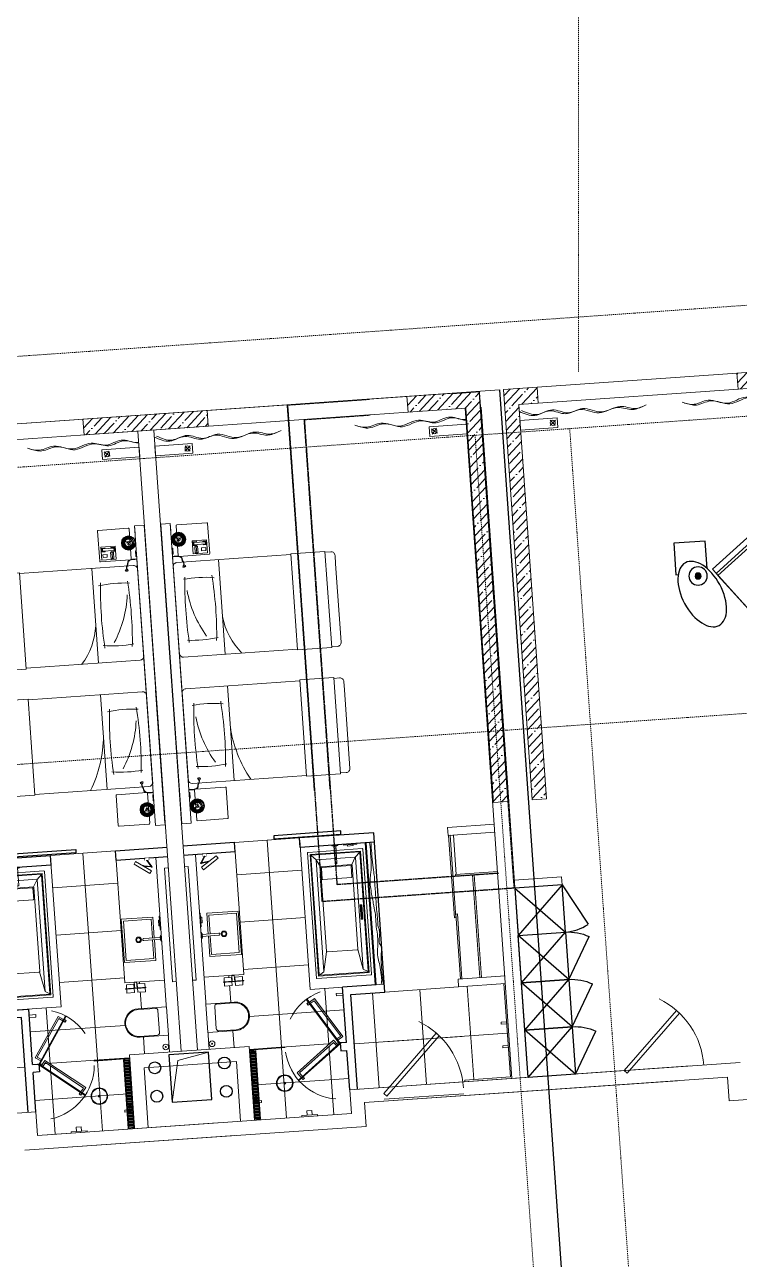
# Model space of a CAD drawing. Header units: millimetres. Extents: x -798 to 124478, y -405 to 121556.
# Drawn here: x 72966 to 82005, y 23600 to 39219 of the extents above; entities that cross this region are included whole.
import ezdxf

# ---------------------------------------------------------------- set-up
doc = ezdxf.new("R2010")
doc.units = ezdxf.units.MM
doc.set_wipeout_variables(frame=1)
for name, pattern in [('CENTER', [2, 1.25, -0.25, 0.25, -0.25]), ('Dashed', [0.564444, 0.282222, -0.282222]), ('HIDDEN', [0.375, 0.25, -0.125]), ('Strichpunkt', [25.4, 12.7, -6.35, 0, -6.35])]:
    doc.linetypes.add(name, pattern=pattern)
doc.layers.add('1', color=7, linetype='Continuous')
doc.layers.add('A-ЭСКИЗ', color=250, linetype='Continuous')
for name, color, linetype, lineweight in [('A-AXES', 40, 'CENTER', 5), ('A-DOOR', 4, 'Continuous', 18), ('A-Hatch', 253, 'Continuous', 9), ('A-WALL-BRC', 30, 'Continuous', 13), ('A-WALL-BRCK', 5, 'Continuous', 9), ('A-WALL-GVL', 5, 'Continuous', 13), ('LWA', 9, 'Continuous', 0), ('S-SLAB', 200, 'Continuous', 15), ('S-WALL', 5, 'Continuous', 15), ('TC-EQUIPMENT', 251, 'Continuous', 0)]:
    doc.layers.add(name, color=color, linetype=linetype, lineweight=lineweight)
pattern_1 = [(0, (-128611.0993, 13100.188), (2.38125, 4.7625), [0, -4.7625])]
pattern_2 = [(0, (-128611.0993, 13100.1882), (1.5875, 3.175), [0, -3.175])]

# ---------------------------------------------------------------- blocks, each defined once
blk = doc.blocks.new('штора1')
at = {"layer": 'LWA', "color": 9}
for q in [(24779, 22039), (24845, 22033), (24773, 21973), (24839, 21967)]:
    blk.add_line((24809, 22003), q, dxfattribs=at)
blk.add_lwpolyline([(24870, 21939), (24398, 21939), (24398, 22063), (24870, 22063)], close=True, dxfattribs=at)
blk.add_circle((24809, 22003), 32.4, dxfattribs=at)
for points in [[(24428, 22187), (24620, 22123), (24816, 22168), (25009, 22117), (25197, 22157), (25435, 22098), (25676, 22151), (25857, 22112), (26006, 22148)], [(24398, 22176), (24591, 22112), (24787, 22157), (24980, 22107), (25167, 22146), (25405, 22087), (25646, 22140), (25828, 22101), (25976, 22137)]]:
    blk.add_spline(points, degree=3, dxfattribs=at)
blk = doc.blocks.new('штора2')
at = {"layer": 'LWA', "color": 9}
for q in [(27702, 22033), (27768, 22039), (27708, 21967), (27774, 21973)]:
    blk.add_line((27738, 22003), q, dxfattribs=at)
blk.add_lwpolyline([(27677, 21939), (28148, 21939), (28148, 22063), (27677, 22063)], close=True, dxfattribs=at)
blk.add_circle((27738, 22003), 32.4, dxfattribs=at)
for points, knots in [([(28141, 22123), (28136, 22123), (28067, 22124), (27930, 22212), (27741, 22075), (27531, 22205), (27312, 22040), (27091, 22196), (26899, 22086), (26790, 22129), (26741, 22148)], [187.014587, 187.014587, 187.014587, 187.014587, 202.944401, 403.924227, 603.513811, 795.094955, 1040.158283, 1286.67345, 1472.778245, 1625.519582, 1625.519582, 1625.519582, 1625.519582]), ([(28143, 22113), (28082, 22122), (27955, 22198), (27770, 22064), (27561, 22194), (27341, 22029), (27120, 22185), (26929, 22075), (26819, 22118), (26770, 22137)], [215.715231, 215.715231, 215.715231, 215.715231, 403.924227, 603.513811, 795.094955, 1040.158283, 1286.67345, 1472.778245, 1625.519582, 1625.519582, 1625.519582, 1625.519582])]:
    blk.add_open_spline(points, degree=3, knots=knots, dxfattribs=at)
blk = doc.blocks.new('шторы')
for name, p in [('штора2', (-48998, -10066)), ('штора1', (-45048, -10066)), ('штора2', (-44848, -10066)), ('штора1', (-40418, -10066)), ('штора2', (-40698, -10066))]:
    blk.add_blockref(name, p)
blk = doc.blocks.new('A$C3CA419DE')
at = {"layer": '1', "ltscale": 10}
blk.add_line((0, 600), (522, 895), dxfattribs=at)
at = {"layer": '1'}
for p, q in [((0, 600), (600, 0)), ((0, 0), (600, 600))]:
    blk.add_line(p, q, dxfattribs=at)
blk.add_lwpolyline([(600, 0), (600, 600), (0, 600), (0, 0), (600, 0)], dxfattribs=at)
at = {"layer": '1', "ltscale": 10}
blk.add_arc((0, 600), 600, 0, 29.4684, dxfattribs=at)
blk = doc.blocks.new('A$C3E04268C')
at = {"layer": '1'}
h = blk.add_hatch(color=256, dxfattribs=at)
edge = h.paths.add_edge_path()
edge.add_arc((-699, 473), 37.4, 0, 360)
at = {"layer": '1', "ltscale": 5}
for p, q in [((296, 591), (365, 578)), ((-40, 162), (-12, 98))]:
    blk.add_line(p, q, dxfattribs=at)
for points in [[(-49, 991), (463, 590), (0, 0), (-511, 401)], [(-92, 936), (365, 578), (-12, 98), (-468, 456)], [(-112, 911), (296, 591), (-40, 162), (-448, 482)]]:
    blk.add_lwpolyline(points, close=True, dxfattribs=at)
blk.add_lwpolyline([(-578, 387), (-578, 38), (-978, 38), (-978, 438), (-949, 438)], dxfattribs=at)
at = {"layer": '1'}
for radius in [116, 37.4]:
    blk.add_circle((-699, 473), radius, dxfattribs=at)
at = {"layer": '1', "ltscale": 5}
blk.add_ellipse((-663, 705), major_axis=(-185, -410), ratio=0.561622, dxfattribs=at)
blk = doc.blocks.new('kkkkkk')
at = {"layer": 'A-WALL-GVL'}
for points in [[(1275971, -2549763), (1275971, -2549763), (1276562, -2558192)], [(1275971, -2549763), (1275971, -2549763), (1275971, -2549763), (1275971, -2549763)]]:
    blk.add_lwpolyline(points, dxfattribs=at)
blk.add_lwpolyline([(1276992, -2555756), (1276394, -2555798), (1276387, -2555698), (1276985, -2555656)], close=True, dxfattribs=at)
at = {"layer": '1', "extrusion": (0, 0, -1)}
for name, p, zscale, rotation in [('A$C3E04268C', (-1279377, -2551329), -1, 175.9882622069569), ('A$C3CA419DE', (-1276478, -2556995), -0.9999999999999999, 85.98826220695685), ('A$C3CA419DE', (-1276520, -2557594), -0.9999999999999999, 85.98826220695685), ('A$C3CA419DE', (-1276562, -2558192), -0.9999999999999999, 85.98826220695685)]:
    blk.add_blockref(name, p, dxfattribs=dict(at, zscale=zscale, rotation=rotation))
at = {"layer": '1', "rotation": 274.0117377930431}
blk.add_blockref('A$C3CA419DE', (1276394, -2555798), dxfattribs=at)
blk = doc.blocks.new('DOOR101')
at = {"layer": 'A-DOOR', "ltscale": 4, "transparency": 33554687}
blk.add_lwpolyline([(0, 0), (-714, -714), (-750, -678), (-36, 36)], close=True, dxfattribs=at)
blk.add_arc((0, 0), 1010, 180, 240, dxfattribs=at)
blk = doc.blocks.new('NC Night table')
blk.add_wipeout([(-200, -390), (-200, -10), (-199, -6), (-198, -4), (-197, -3), (-195, -1), (-192, 0), (-190, 0), (190, 0), (193, 0), (195, -1), (197, -3), (199, -5), (200, -7), (200, -10), (200, -390), (200, -392), (199, -394), (197, -397), (195, -399), (192, -400), (190, -400), (-190, -400), (-192, -400), (-194, -399), (-197, -397), (-199, -394), (-200, -392)])
for points in [[(-190, 0), (190, 0)], [(-200, -390), (-200, -10)], [(200, -390), (200, -10)], [(-190, -400), (190, -400)], [(-190, -400), (190, -400)]]:
    blk.add_lwpolyline(points)
for centre, start, end in [((-190, -10), 90, 180), ((190, -10), 0, 90), ((-190, -390), 180, 270), ((190, -390), 270, 0)]:
    blk.add_arc(centre, 10, start, end)
blk = doc.blocks.new('*U479')
at = {"transparency": 33554687}
blk.add_wipeout([(-1850, 0), (1950, 0), (1950, -120), (1636, -120), (1636, -130), (1561, -130), (1561, -120), (1400, -120), (1416, -123), (1427, -128), (1435, -135), (1443, -144), (1448, -156), (1450, -170), (1450, -1616), (1460, -1616), (1460, -2048), (1450, -2048), (1450, -2121), (1448, -2135), (1443, -2146), (1435, -2156), (1424, -2165), (1409, -2170), (1400, -2171), (300, -2171), (277, -2165), (265, -2156), (258, -2148), (252, -2135), (250, -2121), (250, -2048), (240, -2048), (240, -1616), (250, -1616), (250, -170), (252, -156), (256, -146), (263, -137), (265, -135), (272, -128), (283, -123), (295, -120), (300, -120), (-200, -120), (-185, -122), (-174, -127), (-165, -135), (-159, -142), (-154, -150), (-150, -170), (-150, -1616), (-140, -1616), (-140, -2048), (-150, -2048), (-150, -2121), (-152, -2134), (-156, -2145), (-165, -2156), (-173, -2163), (-185, -2169), (-200, -2171), (-1300, -2171), (-1314, -2169), (-1325, -2164), (-1335, -2156), (-1343, -2147), (-1347, -2138), (-1350, -2121), (-1350, -2048), (-1360, -2048), (-1360, -1616), (-1350, -1616), (-1350, -170), (-1349, -162), (-1346, -151), (-1341, -142), (-1335, -135), (-1328, -128), (-1319, -124), (-1300, -120), (-1461, -120), (-1461, -130), (-1536, -130), (-1536, -120), (-1850, -120)], dxfattribs=at)
for p, q in [((-1850, 0), (1950, 0)), ((240, 0), (1928, 0)), ((1950, -120), (1950, 0)), ((-150, -1616), (-150, -170)), ((1450, -1616), (1450, -170)), ((-150, -699), (-1350, -699)), ((1450, -699), (250, -699))]:
    blk.add_line(p, q, dxfattribs=at)
at = {"color": 9, "transparency": 33554687}
for p, q in [((1561, -120), (1561, -130)), ((1561, -130), (1636, -130)), ((1636, -130), (1636, -120))]:
    blk.add_line(p, q, dxfattribs=at)
at = {"color": 1, "transparency": 33554687}
for p, q in [((-140, -1616), (-1360, -1616)), ((-1360, -2048), (-1360, -1616)), ((-140, -2048), (-140, -1616)), ((1460, -1616), (240, -1616)), ((240, -2048), (240, -1616)), ((1460, -2048), (1460, -1616)), ((-140, -2048), (-1360, -2048)), ((1460, -2048), (240, -2048))]:
    blk.add_line(p, q, dxfattribs=at)
at = {"transparency": 33554687}
for points in [[(250, -1616), (250, -170, -0.414214), (300, -120), (406, -120)], [(-1350, -2048), (-1350, -2121, 0.414214), (-1300, -2171), (-1194, -2171)], [(-150, -2048), (-150, -2121, -0.414214), (-200, -2171), (-1194, -2171)], [(250, -2048), (250, -2121, 0.414214), (300, -2171), (406, -2171)], [(1450, -2048), (1450, -2121, -0.414214), (1400, -2171), (406, -2171)]]:
    blk.add_lwpolyline(points, format="xyb", dxfattribs=at)
for centre, radius, start, end in [((-200, -170), 50, 0, 90), ((1400, -170), 50, 0, 90), ((-1288, -269), 29, 90.0643, 152.4341), ((-1285, -250), 29, 192.8605, 255.2303), ((-1241, -265), 53, 152.8654, 192.5176), ((-1323, -255), 37.9, 322.5963, 20.4157), ((1423, -255), 37.9, 159.5843, 217.4037), ((1388, -269), 29, 27.5659, 89.9357), ((1341, -265), 53, 347.4824, 27.1346), ((1385, -250), 29, 284.7697, 347.1395), ((-723, -1559), 865, 48.5262, 83.7427), ((652, -2273), 1579, 59.6604, 85.6808)]:
    blk.add_arc(centre, radius, start, end, dxfattribs=at)
at = {"color": 9, "transparency": 33554687}
for centre, radius, start, end in [((-728, -4972), 4733, 85.2045, 95.2424), ((328, -407), 1471, 173.3374, 188.5889), ((-1148, -1679), 1415, 57.9104, 83.527), ((-1822, -404), 1471, 351.4111, 6.6626), ((872, -4972), 4733, 85.2045, 95.2424), ((1928, -407), 1471, 173.3374, 188.5889), ((452, -1679), 1415, 57.9104, 83.527), ((-222, -404), 1471, 351.4111, 6.6626), ((-728, 4114), 4733, 264.7576, 274.7955), ((872, 4114), 4733, 264.7576, 274.7955)]:
    blk.add_arc(centre, radius, start, end, dxfattribs=at)
at = {"transparency": 33554687}
for points, knots in [([(1530, -120), (1530, -125), (1531, -129), (1532, -139), (1532, -145), (1532, -154), (1532, -157), (1532, -163), (1532, -166), (1532, -172), (1532, -175), (1531, -184), (1530, -191), (1527, -203), (1525, -209), (1521, -218), (1519, -221), (1515, -227), (1513, -230), (1508, -234), (1507, -235), (1504, -236), (1502, -237), (1500, -238), (1500, -238), (1498, -238), (1498, -239), (1496, -239), (1494, -239), (1490, -240), (1488, -240), (1483, -241), (1480, -241), (1477, -242), (1476, -242), (1474, -242), (1473, -243), (1472, -243), (1471, -243), (1469, -244), (1467, -245), (1463, -247), (1461, -248), (1455, -251), (1452, -253), (1449, -254), (1448, -254), (1446, -255), (1445, -255), (1443, -256), (1441, -257), (1436, -258), (1433, -259), (1423, -260), (1418, -261), (1412, -261)], [0.408946, 0.408946, 0.408946, 0.408946, 14.893019, 14.893019, 31.538449, 31.538449, 40.753928, 40.753928, 48.699197, 48.699197, 56.644465, 56.644465, 72.535003, 72.535003, 88.42554, 88.42554, 99.093384, 99.093384, 109.761227, 109.761227, 115.432916, 115.432916, 119.531491, 119.531491, 121.526995, 121.526995, 123.5225, 123.5225, 127.513508, 127.513508, 134.907916, 134.907916, 142.302325, 142.302325, 145.600302, 145.600302, 148.209925, 148.209925, 150.819548, 150.819548, 156.038795, 156.038795, 165.123981, 165.123981, 174.209168, 174.209168, 176.741836, 176.741836, 179.274504, 179.274504, 184.33984, 184.33984, 194.470511, 194.470511, 211.322731, 211.322731, 211.322731, 211.322731]), ([(1526, -120), (1527, -135), (1531, -173), (1518, -238), (1471, -236), (1446, -254), (1425, -256), (1413, -257)], [0, 0, 0, 0, 46.823747, 120.081065, 147.046858, 175.246216, 209.640454, 209.640454, 209.640454, 209.640454])]:
    blk.add_open_spline(points, degree=3, knots=knots, dxfattribs=at)
at = {"transparency": 33554687, "xscale": -1}
blk.add_blockref('NC Night table', (-1626, -192), dxfattribs=at)
at = {"transparency": 33554687}
h = blk.add_hatch(dxfattribs=at)
h.set_pattern_fill('DOTS', color=9, scale=2, style=0)
h.set_pattern_definition(pattern_2)
h.paths.add_polyline_path([(-1688, -212, -0.205293), (-1673, -179), (-1703, -147, 0.205293), (-1731, -212, 0.349325), (-1661, -300), (-1652, -258, -0.349325)])
h = blk.add_hatch(dxfattribs=at)
h.set_pattern_fill('DOTS', color=9, scale=3, style=0)
h.set_pattern_definition(pattern_1)
h.paths.add_polyline_path([(-1703, -147), (-1673, -179, -0.227785), (-1635, -166), (-1630, -123, 0.225319)])
h = blk.add_hatch(dxfattribs=at)
h.set_pattern_fill('DOTS', color=9, scale=2, style=0)
h.set_pattern_definition(pattern_2)
h.paths.add_polyline_path([(-1630, -123), (-1635, -166, -0.37521), (-1594, -212, -0.229255), (-1612, -249), (-1586, -284, 0.231726), (-1551, -212, 0.377888)])
h = blk.add_hatch(dxfattribs=at)
h.set_pattern_fill('DOTS', color=9, scale=3, style=0)
h.set_pattern_definition(pattern_1)
h.paths.add_polyline_path([(-1612, -249, -0.227785), (-1652, -258), (-1661, -300, 0.225319), (-1586, -284)])
for p, q in [((-1850, 0), (-1850, -120)), ((-1850, -120), (1950, -120)), ((1400, -120), (-1376, -120))]:
    blk.add_line(p, q, dxfattribs=at)
at = {"color": 1, "transparency": 33554687}
for p, q in [((-1850, -120), (-1756, -120)), ((1426, -120), (-1500, -120))]:
    blk.add_line(p, q, dxfattribs=at)
at = {"color": 9, "transparency": 33554687}
for p, q in [((-1536, -130), (-1536, -120)), ((-1461, -130), (-1536, -130)), ((-1461, -120), (-1461, -130))]:
    blk.add_line(p, q, dxfattribs=at)
at = {"transparency": 33554687}
blk.add_lwpolyline([(-1350, -1616), (-1350, -170, -0.414214), (-1300, -120), (-1194, -120)], format="xyb", dxfattribs=at)
at = {"color": 1, "transparency": 33554687}
for points in [[(-1641, -212), (-1665, -172)], [(-1665, -253), (-1641, -212)], [(-1641, -212), (-1594, -212)]]:
    blk.add_lwpolyline(points, dxfattribs=at)
for radius in [90, 90, 46.7, 19.4]:
    blk.add_circle((-1641, -212), radius, dxfattribs=at)
at = {"transparency": 33554687}
for points, knots in [([(-1430, -120), (-1430, -125), (-1431, -129), (-1432, -139), (-1432, -145), (-1432, -154), (-1432, -157), (-1432, -163), (-1432, -166), (-1432, -172), (-1432, -175), (-1431, -184), (-1430, -191), (-1427, -203), (-1425, -209), (-1421, -218), (-1419, -221), (-1415, -227), (-1413, -230), (-1408, -234), (-1407, -235), (-1404, -236), (-1402, -237), (-1400, -238), (-1400, -238), (-1398, -238), (-1398, -239), (-1396, -239), (-1394, -239), (-1390, -240), (-1388, -240), (-1383, -241), (-1380, -241), (-1377, -242), (-1376, -242), (-1374, -242), (-1373, -243), (-1372, -243), (-1371, -243), (-1369, -244), (-1367, -245), (-1363, -247), (-1361, -248), (-1355, -251), (-1352, -253), (-1349, -254), (-1348, -254), (-1346, -255), (-1345, -255), (-1343, -256), (-1341, -257), (-1336, -258), (-1333, -259), (-1323, -260), (-1318, -261), (-1312, -261)], [0.408946, 0.408946, 0.408946, 0.408946, 14.893019, 14.893019, 31.538449, 31.538449, 40.753928, 40.753928, 48.699197, 48.699197, 56.644465, 56.644465, 72.535003, 72.535003, 88.42554, 88.42554, 99.093384, 99.093384, 109.761227, 109.761227, 115.432916, 115.432916, 119.531491, 119.531491, 121.526995, 121.526995, 123.5225, 123.5225, 127.513508, 127.513508, 134.907916, 134.907916, 142.302325, 142.302325, 145.600302, 145.600302, 148.209925, 148.209925, 150.819548, 150.819548, 156.038795, 156.038795, 165.123981, 165.123981, 174.209168, 174.209168, 176.741836, 176.741836, 179.274504, 179.274504, 184.33984, 184.33984, 194.470511, 194.470511, 211.322731, 211.322731, 211.322731, 211.322731]), ([(-1426, -120), (-1426, -125), (-1427, -129), (-1428, -138), (-1428, -142), (-1428, -150), (-1428, -153), (-1428, -160), (-1428, -163), (-1428, -168), (-1428, -171), (-1427, -177), (-1427, -180), (-1426, -191), (-1424, -199), (-1419, -214), (-1416, -220), (-1410, -227), (-1409, -228), (-1406, -231), (-1404, -232), (-1402, -233), (-1401, -233), (-1397, -235), (-1395, -235), (-1391, -236), (-1389, -236), (-1385, -237), (-1383, -237), (-1379, -237), (-1377, -238), (-1374, -238), (-1374, -238), (-1372, -239), (-1371, -239), (-1369, -240), (-1368, -240), (-1365, -241), (-1363, -243), (-1358, -245), (-1356, -246), (-1351, -249), (-1349, -250), (-1344, -252), (-1341, -253), (-1336, -254), (-1334, -255), (-1325, -256), (-1318, -257), (-1312, -257), (-1312, -257), (-1311, -257)], [0, 0, 0, 0, 14.994783, 14.994783, 27.011933, 27.011933, 37.761453, 37.761453, 45.515298, 45.515298, 53.269144, 53.269144, 61.022989, 61.022989, 82.389762, 82.389762, 103.756534, 103.756534, 110.162663, 110.162663, 115.905696, 115.905696, 119.508232, 119.508232, 126.713306, 126.713306, 132.501218, 132.501218, 138.28913, 138.28913, 144.077042, 144.077042, 146.875499, 146.875499, 149.673956, 149.673956, 152.472413, 152.472413, 160.360941, 160.360941, 168.249469, 168.249469, 176.137996, 176.137996, 184.026524, 184.026524, 191.915051, 191.915051, 211.08036, 211.08036, 211.322731, 211.322731, 211.322731, 211.322731])]:
    blk.add_open_spline(points, degree=3, knots=knots, dxfattribs=at)
at = {"color": 1, "transparency": 33554687}
blk.add_wipeout([(-1611, -383), (-1446, -383), (-1446, -564), (-1611, -564)], dxfattribs=at)
blk.add_line((-1538, -428), (-1455, -428), dxfattribs=at)
for points in [[(-1611, -383), (-1446, -383), (-1446, -564), (-1611, -564)], [(-1588, -401), (-1560, -401), (-1560, -546), (-1588, -546)], [(-1538, -410), (-1455, -410), (-1455, -446), (-1538, -446)], [(-1514, -492), (-1478, -492), (-1478, -546), (-1514, -546)]]:
    blk.add_lwpolyline(points, close=True, dxfattribs=at)
for points in [[(-1588, -437), (-1600, -437), (-1600, -386), (-1547, -386), (-1547, -437), (-1560, -437)], [(-1588, -433), (-1597, -433), (-1597, -392), (-1551, -392), (-1551, -433), (-1560, -433)], [(-1560, -515), (-1551, -515), (-1551, -556), (-1596, -556), (-1596, -515), (-1588, -515)]]:
    blk.add_lwpolyline(points, dxfattribs=at)
at = {"transparency": 33554687}
blk.add_blockref('NC Night table', (1726, -192), dxfattribs=at)
h = blk.add_hatch(dxfattribs=at)
h.set_pattern_fill('DOTS', color=9, scale=2, style=0)
h.set_pattern_definition(pattern_2)
h.paths.add_polyline_path([(1730, -123), (1735, -166, 0.37521), (1694, -212, 0.229255), (1712, -249), (1686, -284, -0.231726), (1651, -212, -0.377888)])
h = blk.add_hatch(dxfattribs=at)
h.set_pattern_fill('DOTS', color=9, scale=3, style=0)
h.set_pattern_definition(pattern_1)
h.paths.add_polyline_path([(1803, -147), (1773, -179, 0.227785), (1735, -166), (1730, -123, -0.225319)])
h = blk.add_hatch(dxfattribs=at)
h.set_pattern_fill('DOTS', color=9, scale=2, style=0)
h.set_pattern_definition(pattern_2)
h.paths.add_polyline_path([(1788, -212, 0.205293), (1773, -179), (1803, -147, -0.205293), (1831, -212, -0.349325), (1761, -300), (1752, -258, 0.349325)])
h = blk.add_hatch(dxfattribs=at)
h.set_pattern_fill('DOTS', color=9, scale=3, style=0)
h.set_pattern_definition(pattern_1)
h.paths.add_polyline_path([(1712, -249, 0.227785), (1752, -258), (1761, -300, -0.225319), (1686, -284)])
at = {"color": 1, "transparency": 33554687}
for points in [[(1741, -212), (1694, -212)], [(1741, -212), (1765, -172)], [(1765, -253), (1741, -212)]]:
    blk.add_lwpolyline(points, dxfattribs=at)
for radius in [90, 90, 46.7, 19.4]:
    blk.add_circle((1741, -212), radius, dxfattribs=at)
blk = doc.blocks.new('URB Toilet')
blk.add_wipeout([(-540, 0), (-540, 9), (-539, 20), (-536, 39), (-532, 52), (-527, 67), (-523, 77), (-516, 90), (-510, 100), (-501, 112), (-491, 123), (-481, 133), (-467, 145), (-452, 155), (-439, 162), (-423, 169), (-410, 173), (-391, 177), (-382, 179), (-373, 180), (-364, 180), (-360, 180), (-5, 180), (-4, 180), (-3, 180), (-2, 179), (-1, 178), (-1, 177), (0, 176), (0, 175), (0, -175), (0, -176), (-1, -177), (-1, -178), (-1, -179), (-3, -179), (-4, -180), (-5, -180), (-360, -180), (-369, -180), (-376, -179), (-384, -178), (-395, -176), (-408, -174), (-419, -170), (-431, -165), (-444, -159), (-456, -152), (-470, -142), (-482, -133), (-494, -120), (-504, -108), (-511, -98), (-518, -86), (-525, -72), (-528, -64), (-531, -55), (-534, -45), (-537, -32), (-539, -20), (-540, -10), (-540, -3)])
for points in [[(0, 175, 0.414214), (-5, 180), (-360, 180, 1), (-360, -180), (-5, -180, 0.414214), (0, -175)], [(-140, 170), (-360, 170, 1), (-360, -170), (-140, -170, 0.414214), (-110, -140), (-110, 140, 0.414214)]]:
    blk.add_lwpolyline(points, format="xyb", close=True)
blk = doc.blocks.new('NCL Bathroom rain shower')
for radius in [105, 97.4, 12.7, 6.99]:
    blk.add_circle((0, 0), radius)
blk = doc.blocks.new('NCL Makeup mirror')
blk.add_wipeout([(-166, -65), (-143, -32), (-51, -95), (-51, -94), (-50, -93), (-49, -93), (-47, -92), (-46, -93), (-45, -93), (-44, -93), (45, -107), (-2, -30), (-3, -29), (-4, -29), (-4, -28), (-5, -27), (-5, -26), (-5, -25), (-24, -25), (-24, 0), (24, 0), (24, -25), (5, -25), (56, -108), (57, -108), (57, -109), (58, -109), (58, -110), (58, -110), (59, -111), (59, -112), (59, -113), (59, -113), (59, -114), (59, -114), (58, -115), (58, -116), (57, -116), (57, -117), (56, -117), (56, -117), (55, -117), (55, -117), (54, -117), (54, -118), (53, -117), (52, -117), (52, -117), (51, -117), (51, -116), (-39, -103), (49, -163), (26, -196)])
for points in [[(24, 0), (24, -25), (-24, -25), (-24, 0)], [(-143, -32), (49, -163), (26, -196), (-166, -65)]]:
    blk.add_lwpolyline(points, close=True)
for points in [[(52, -108), (-44, -93)], [(-39, -103), (51, -116)], [(-2, -30), (45, -107)], [(56, -108), (5, -25)]]:
    blk.add_lwpolyline(points)
blk.add_circle((54, -113), 5)
blk.add_wipeout([(24, 0), (24, -25), (-24, -25), (-24, 0)])
for centre, start, end in [((-47, -97), 325.7754, 145.7754), ((0, -25), 180, 0)]:
    blk.add_arc(centre, 5, start, end)
blk = doc.blocks.new('NCL Toilet roll holder')
blk.add_wipeout([(-130, -80), (-130, -77), (-116.5, -77), (-116.5, -26), (-21.5, -26), (-21.5, -77), (-15, -77), (-15, 0), (15, 0), (15, -77), (21.5, -77), (21.5, -26), (116.5, -26), (116.5, -77), (130, -77), (130, -80), (116.5, -80), (116.5, -131), (21.5, -131), (21.5, -80), (-21.5, -80), (-21.5, -131), (-116.5, -131), (-116.5, -80)])
for p, q in [((15, 0), (-15, 0)), ((-15, 0), (-15, -80)), ((15, 0), (15, -80)), ((-130, -77), (-130, -80)), ((-116.5, -77), (-130, -77)), ((-116.5, -80), (-130, -80)), ((-123, -77), (-123, -80)), ((21.5, -77), (-21.5, -77)), ((21.5, -80), (-21.5, -80)), ((15, -3), (-15, -3)), ((130, -77), (116.5, -77)), ((130, -80), (116.5, -80)), ((123, -77), (123, -80)), ((130, -77), (130, -80))]:
    blk.add_line(p, q)
at = {"color": 9, "linetype": 'Dashed'}
for p, q in [((-116.5, -77), (-21.5, -77)), ((-21.5, -80), (-116.5, -80)), ((116.5, -77), (21.5, -77)), ((21.5, -80), (116.5, -80))]:
    blk.add_line(p, q, dxfattribs=at)
for points in [[(-116.5, -26), (-21.5, -26), (-21.5, -131), (-116.5, -131)], [(116.5, -26), (21.5, -26), (21.5, -131), (116.5, -131)]]:
    blk.add_lwpolyline(points, close=True)
blk = doc.blocks.new('URB Wc brush')
blk.add_wipeout([(0, -4), (-9, -4), (-9, -7), (-10, -11), (-11, -13), (-13, -17), (-14, -19), (-16, -22), (-18, -24), (-20, -26), (-22, -29), (-25, -30), (-28, -32), (-31, -33), (-35, -35), (-38, -36), (-41, -36), (-43, -36), (-44, -36), (-47, -36), (-49, -36), (-55, -35), (-57, -34), (-61, -32), (-64, -30), (-67, -28), (-70, -26), (-72, -23), (-74, -20), (-77, -16), (-78, -12), (-80, -7), (-80, -3), (-81, 0), (-80, 4), (-80, 8), (-78, 12), (-76, 17), (-74, 20), (-72, 23), (-69, 26), (-66, 29), (-63, 31), (-60, 33), (-56, 34), (-52, 35), (-48, 36), (-46, 36), (-44, 36), (-39, 36), (-35, 35), (-32, 34), (-29, 33), (-26, 31), (-23, 29), (-21, 27), (-18, 25), (-16, 23), (-14, 20), (-13, 17), (-11, 13), (-10, 11), (-9, 9), (-9, 6), (-9, 4), (0, 4)])
for p, q in [((-9, 4), (0, 4)), ((0, -4), (0, 4)), ((-9, -4), (0, -4))]:
    blk.add_line(p, q)
for radius in [36.1, 5.74]:
    blk.add_circle((-44, 0), radius)
blk = doc.blocks.new('shower_mixer')
for p, q in [((0, 167), (-8, 167)), ((-8, 167), (-8, 68)), ((-8, 134), (-36, 134)), ((-36, 134), (-36, 101)), ((-36, 101), (-8, 101)), ((-8, 68), (0, 68)), ((-107, -147), (-75, -147)), ((-107, -172), (-107, -147)), ((-75, -147), (-75, -172)), ((-33, -150), (-75, -150)), ((-53, -150), (-53, -92)), ((-53, -92), (-26, -92)), ((-40, -110), (-5, -110)), ((-5, -125), (-40, -125)), ((-33, -169), (-33, -150)), ((-26, -92), (-26, -110)), ((-26, -125), (-26, -175)), ((0, -104), (-5, -104)), ((-5, -104), (-5, -131)), ((-5, -131), (0, -131)), ((-75, -172), (-107, -172)), ((-75, -169), (-33, -169)), ((-53, -175), (-53, -169)), ((-26, -175), (-53, -175))]:
    blk.add_line(p, q)
blk.add_circle((-40, -118), 7.5)
blk = doc.blocks.new('A$C5AFB0490')
at = {"layer": 'TC-EQUIPMENT', "transparency": 33554687}
h = blk.add_hatch(dxfattribs=at)
h.set_pattern_fill('LINE', color=256, scale=3)
h.set_pattern_definition([(2e-11, (-24173.349, -13965.548), (-3e-12, 9.525), [])])
h.paths.add_polyline_path([(870, 370), (930, 370), (930, -480), (870, -480)])
at = {"transparency": 33554687}
for p, q in [((855, 3024), (200, 3024)), ((855, 2904), (855, 3024)), ((2621, 3024), (1679, 3024)), ((1679, 2904), (1679, 3024)), ((2621, 1003), (2621, 3024)), ((855, 2904), (200, 2904)), ((2621, 2904), (1679, 2904)), ((2090, 400), (2090, 1103)), ((2515, 1103), (2090, 1103)), ((2190, -200), (2190, 1003)), ((2190, 1003), (2621, 1003)), ((2090, 400), (2010, 400)), ((2010, 400), (2010, 300)), ((2010, 300), (2090, 300)), ((2090, -200), (2090, 300))]:
    blk.add_line(p, q, dxfattribs=at)
at = {"color": 9, "transparency": 33554687}
for p, q in [((2515, 1103), (2515, 2904)), ((2003, 391), (2011, 397))]:
    blk.add_line(p, q, dxfattribs=at)
at = {"transparency": 33554687}
blk.add_lwpolyline([(1355, 3033), (2205, 3033), (2205, 3075), (1355, 3075)], close=True, dxfattribs=at)
blk.add_arc((1815, 2787), 7, 90, 180, dxfattribs=at)
at = {"layer": 'TC-EQUIPMENT', "transparency": 33554687}
for p, q in [((1679, 3024), (855, 3024)), ((1267, 3024), (1267, 400)), ((1679, 1103), (1679, 2994)), ((3555, 3024), (4150, 3024)), ((855, 1350), (855, 2904)), ((1768, 2827), (1768, 1241)), ((2461, 2834), (1775, 2834)), ((2105, 2894), (2105, 2677)), ((2130, 2894), (2130, 2677)), ((2468, 1241), (2468, 2827)), ((2505, 1103), (2505, 2904)), ((2505, 1103), (2505, 2904)), ((2510, 1103), (2510, 2904)), ((3555, 2924), (4150, 2924)), ((3624, 2424), (3624, 2924)), ((250, 2762), (200, 2762)), ((250, 1322), (250, 2762)), ((1808, 1281), (1808, 2787)), ((1810, 2792), (1870, 2732)), ((1815, 2794), (2421, 2794)), ((1868, 1311), (1868, 2727)), ((1870, 2732), (1920, 2641)), ((1875, 2734), (2361, 2734)), ((2366, 2732), (2315, 2641)), ((2426, 2792), (2366, 2732)), ((2368, 1311), (2368, 2727)), ((2428, 1281), (2428, 2787)), ((1679, 2613), (855, 2613)), ((1918, 2636), (1918, 1568)), ((1923, 2641), (2313, 2641)), ((1930, 2624), (1930, 2484)), ((1935, 2629), (2301, 2629)), ((2306, 2624), (2306, 2484)), ((2318, 2636), (2318, 1568)), ((1935, 2479), (2301, 2479)), ((3614, 2424), (4150, 2424)), ((3614, 2404), (3614, 2424)), ((3614, 2404), (4150, 2404)), ((3830, 2404), (3830, 1103)), ((3850, 2404), (3850, 1103)), ((2387, 2124), (2387, 1944)), ((2387, 2124), (2408, 2124)), ((2391, 2037), (2391, 2119)), ((2391, 2119), (2396, 2119)), ((2391, 2037), (2393, 2037)), ((2391, 2032), (2391, 1950)), ((2391, 2032), (2393, 2032)), ((2393, 2037), (2393, 2116)), ((2396, 2116), (2393, 2116)), ((2393, 2032), (2393, 1953)), ((2396, 2116), (2396, 2119)), ((2399, 2116), (2399, 2119)), ((2404, 2119), (2399, 2119)), ((2399, 2116), (2402, 2116)), ((2402, 2037), (2402, 2116)), ((2404, 2037), (2402, 2037)), ((2402, 2032), (2402, 1953)), ((2404, 2032), (2402, 2032)), ((2404, 2037), (2404, 2119)), ((2404, 2032), (2404, 1950)), ((2408, 2124), (2408, 1944)), ((360, 1892), (577, 1892)), ((1679, 2013), (855, 2013)), ((2387, 1944), (2408, 1944)), ((2391, 1950), (2396, 1950)), ((2396, 1953), (2393, 1953)), ((2396, 1953), (2396, 1950)), ((2399, 1953), (2402, 1953)), ((2399, 1953), (2399, 1950)), ((2404, 1950), (2399, 1950)), ((360, 1867), (577, 1867)), ((1868, 1311), (1920, 1563)), ((2315, 1563), (2368, 1311)), ((1679, 1413), (855, 1413)), ((1925, 1561), (2311, 1561)), ((200, 1322), (250, 1322)), ((350, 1350), (855, 1350)), ((1868, 1311), (1810, 1276)), ((1815, 1274), (2421, 1274)), ((2368, 1311), (2426, 1276)), ((1679, 1103), (2621, 1103)), ((1775, 1234), (2461, 1234)), ((1867, 1103), (1867, -500)), ((3555, 1103), (4150, 1103)), ((1631, 984), (1622, 979)), ((1622, 979), (2003, 391)), ((1626, 981), (2007, 394)), ((2011, 397), (1631, 984)), ((1658, 942), (1725, 985)), ((1658, 942), (1669, 925)), ((1719, 957), (1669, 925)), ((1719, 957), (2024, 487)), ((1725, 985), (2052, 481)), ((2090, 1027), (2005, 1027)), ((2005, 1027), (2005, 997)), ((2005, 997), (2090, 997)), ((2463, 1003), (2463, -200)), ((2621, 1003), (3555, 1003)), ((3063, 1003), (3063, -200)), ((3555, 1003), (4150, 1003)), ((3663, 1003), (3663, -180)), ((4130, -180), (4130, 1003)), ((2024, 487), (1974, 455)), ((1984, 438), (2052, 481)), ((860, 400), (1310, 400)), ((2090, 400), (860, 400)), ((860, 395), (1310, 395)), ((860, 390), (1310, 390)), ((1267, 390), (1267, -500)), ((1310, 400), (1310, 390)), ((2004, 398), (1451, -31)), ((1454, -35), (2007, 394)), ((1457, -39), (2010, 390)), ((1974, 455), (1984, 438)), ((2190, 375), (4130, 375)), ((2571, 375), (3555, 375)), ((2090, -55), (915, -55)), ((1451, -31), (1457, -39)), ((2517, -200), (3527, -200)), ((3550, -200), (3550, -180)), ((3550, -180), (4130, -180)), ((1530, -428), (1530, -483)), ((1595, -428), (1530, -428)), ((1595, -483), (1595, -428)), ((3527, -350), (2517, -350)), ((1462, -483), (1462, -500)), ((1662, -483), (1462, -483)), ((1662, -500), (1662, -483))]:
    blk.add_line(p, q, dxfattribs=at)
for points in [[(3555, 3024), (3555, 2924)], [(350, 2904), (350, 435)], [(2155, 2904), (2155, 2894), (2080, 2894), (2080, 2904)], [(2143, 2894), (2143, 2889), (2093, 2889), (2093, 2894)], [(2398, 2904), (2398, 2894), (2228, 2894), (2228, 2904)], [(2348, 2894), (2348, 2879), (2278, 2879), (2278, 2894)], [(350, 2160), (360, 2160), (360, 1990), (350, 1990)], [(360, 2110), (375, 2110), (375, 2040), (360, 2040)], [(442, 1867), (442, 1605), (842, 1605), (842, 2155), (442, 2155), (442, 1892)], [(467, 1867), (467, 1630), (817, 1630), (817, 2130), (467, 2130), (467, 1892)], [(350, 1917), (360, 1917), (360, 1842), (350, 1842)], [(360, 1905), (365, 1905), (365, 1855), (360, 1855)], [(3555, 1103), (3555, 1003)]]:
    blk.add_lwpolyline(points, dxfattribs=at)
for points in [[(3582, 1880), (3582, 2924), (3562, 2924), (3562, 1880)], [(1798, 2804), (1798, 1264), (2438, 1264), (2438, 2804)], [(3604, 1103), (3604, 1925), (3584, 1925), (3584, 1103)], [(1661, 919), (1647, 940), (1626, 926), (1640, 905)], [(4060, 494), (4130, 494), (4130, 519), (4060, 519)], [(860, 380), (940, 380), (940, -490), (860, -490)], [(870, 370), (930, 370), (930, -480), (870, -480)], [(4060, 194), (4130, 194), (4130, 219), (4060, 219)]]:
    blk.add_lwpolyline(points, close=True, dxfattribs=at)
for radius in [35, 25]:
    blk.add_circle((642, 1880), radius, dxfattribs=at)
for centre, radius, start, end in [((1775, 2827), 7, 90, 180), ((2461, 2827), 7, 0, 90), ((1875, 2727), 7, 90, 180), ((2118, 2677), 12.5, 180, 0), ((2361, 2727), 7, 0, 90), ((2421, 2787), 7, 0, 90), ((1923, 2636), 5, 90, 180), ((1935, 2624), 5, 90, 180), ((2301, 2624), 5, 0, 90), ((2313, 2636), 5, 0, 90), ((1935, 2484), 5, 180, 270), ((2301, 2484), 5, 270, 0), ((577, 1880), 12.5, 270, 90), ((1925, 1568), 7, 180, 270), ((2311, 1568), 7, 270, 0), ((1815, 1281), 7, 180, 270), ((2421, 1281), 7, 270, 0), ((1775, 1241), 7, 180, 270), ((2461, 1241), 7, 270, 0), ((2003, 391), 700, 106.4953, 149.4421)]:
    blk.add_arc(centre, radius, start, end, dxfattribs=at)
for points, knots in [([(2576, 1103), (2581, 1114), (2596, 1152), (2585, 1237), (2587, 1335), (2559, 1434), (2561, 1530), (2580, 1631), (2577, 1746), (2565, 1866), (2572, 1988), (2557, 2088), (2548, 2175), (2539, 2257), (2530, 2338), (2530, 2415), (2538, 2487), (2569, 2571), (2562, 2853), (2560, 2904)], [130.789624, 130.789624, 130.789624, 130.789624, 168.16012, 253.802929, 376.421741, 463.606115, 561.483644, 660.123764, 770.235956, 905.064759, 1023.33347, 1134.124081, 1207.984505, 1285.89946, 1380.053106, 1453.461253, 1515.176741, 1599.254476, 1717.222041, 1717.222041, 1717.222041, 1717.222041]), ([(2602, 1103), (2605, 1117), (2606, 1154), (2599, 1215), (2601, 1292), (2600, 1377), (2602, 1458), (2613, 1525), (2618, 1583), (2585, 1632), (2597, 1688), (2606, 1738), (2609, 1788), (2583, 1847), (2598, 1928), (2586, 2028), (2589, 2132), (2588, 2232), (2589, 2327), (2588, 2412), (2591, 2491), (2576, 2582), (2576, 2836), (2576, 2892), (2576, 2904)], [109.501433, 109.501433, 109.501433, 109.501433, 152.322748, 217.701907, 295.188256, 380.831065, 474.719115, 536.434544, 585.373309, 646.004611, 699.17838, 748.792999, 801.809965, 844.390021, 938.18935, 1040.22671, 1146.260701, 1248.216431, 1342.015701, 1431.73677, 1501.066658, 1578.981671, 1708.055911, 1745.911856, 1745.911856, 1745.911856, 1745.911856])]:
    blk.add_open_spline(points, degree=3, knots=knots, dxfattribs=at)
at = {"layer": 'A-DOOR', "transparency": 33554687, "rotation": 180.0000000000157}
blk.add_blockref('DOOR101', (2517, -275), dxfattribs=at)
at = {"layer": 'LWA', "color": 0, "transparency": 33554687, "xscale": -1, "rotation": 90}
blk.add_blockref('*U479', (206, 5257), dxfattribs=at)
at = {"layer": 'TC-EQUIPMENT', "transparency": 33554687}
for name, p, xscale, rotation in [('shower_mixer', (860, -110), -1, 359.9999999966802), ('NCL Bathroom rain shower', (1276, -58), -1.000000000000006, 90)]:
    blk.add_blockref(name, p, dxfattribs=dict(at, xscale=xscale, rotation=rotation))
at = {"layer": 'TC-EQUIPMENT', "transparency": 33554687, "extrusion": (0, 0, -1), "zscale": -1.000000000000005, "rotation": 359.9999999999843}
blk.add_blockref('NCL Makeup mirror', (-467, 2904), dxfattribs=at)
at = {"layer": 'TC-EQUIPMENT', "transparency": 33554687, "xscale": -1.000000000000006, "rotation": 1.564832903280041e-11}
blk.add_blockref('URB Toilet', (350, 830), dxfattribs=at)
at = {"layer": 'TC-EQUIPMENT', "transparency": 33554687, "rotation": 180.0000000000156}
blk.add_blockref('URB Wc brush', (350, 504), dxfattribs=at)
at = {"transparency": 33554687}
blk.add_wipeout([(1440, 62), (1489, -1), (1505, 11), (1469, 58), (1927, 414), (1964, 367), (1979, 379), (1930, 442)], dxfattribs=at).dxf.layer = 'TC-EQUIPMENT'
at = {"color": 1, "transparency": 33554687}
blk.add_line((1964, 367), (1979, 379), dxfattribs=at)
at = {"color": 9, "transparency": 33554687}
blk.add_line((2010, 390), (2004, 398), dxfattribs=at)
at = {"layer": 'TC-EQUIPMENT', "transparency": 33554687}
for p, q in [((667, 1350), (667, 1010)), ((2090, 813), (889, 813)), ((667, 650), (667, 435)), ((1440, 62), (1930, 442)), ((1469, 58), (1927, 414)), ((1927, 414), (1964, 367)), ((1979, 379), (1930, 442)), ((1489, -1), (1440, 62)), ((1469, 58), (1505, 11)), ((1489, -1), (1505, 11))]:
    blk.add_line(p, q, dxfattribs=at)
blk.add_lwpolyline([(1513, 5), (1494, -11), (1509, -30), (1529, -15)], close=True, dxfattribs=at)
blk.add_arc((2010, 390), 700, 184.5518, 261.5337, dxfattribs=at)
at = {"layer": 'TC-EQUIPMENT', "transparency": 33554687, "xscale": -1.000000000000006, "rotation": 1.564832903280041e-11}
blk.add_blockref('NCL Toilet roll holder', (719, 1350), dxfattribs=at)
blk = doc.blocks.new('оси 2')
at = {"layer": 'A-AXES', "linetype": 'Strichpunkt', "transparency": 33554687}
for p, q in [((2239392, -2362645), (2239392, -2398798)), ((2282062, -2395111), (2165208, -2403306)), ((2275580, -2396969), (2165326, -2404702)), ((2239279, -2399515), (2241399, -2429746)), ((2238082, -2399599), (2240051, -2427686)), ((2275843, -2400710), (2165589, -2408442))]:
    blk.add_line(p, q, dxfattribs=at)

msp = doc.modelspace()

# ---------------------------------------------------------------- hatches: boundary and pattern name
at = {"layer": 'A-Hatch'}
h = msp.add_hatch(dxfattribs=at)
h.set_pattern_fill('ANSI35', color=256, scale=25, angle=-177.9339, style=0)
h.set_pattern_definition([(227.066067, (-26811.96, -637049.52), (116.227165, -108.13329), []), (227.066067, (-26924.14, -637053.57), (116.227165, -108.13329), [198.4375, -39.6875, 0, -39.6875])])
h.paths.add_polyline_path([(83552, 34919), (83566, 34720), (82908, 34674), (82728, 34661), (81990, 34609), (81976, 34809)])
h = msp.add_hatch(dxfattribs=at)
h.set_pattern_fill('ANSI35', color=256, scale=25, angle=-177.9339, style=0)
h.set_pattern_definition([(227.066067, (-35409.89, -637158.2), (116.227165, -108.13329), []), (227.066067, (-35522.07, -637162.24), (116.227165, -108.13329), [198.4375, -39.6875, 0, -39.6875])])
h.paths.add_polyline_path([(75273, 34339), (75289, 34140), (73717, 34029), (73702, 34228)])

# ---------------------------------------------------------------- linework, layer by layer
at = {"layer": 'A-WALL-BRCK', "ltscale": 5, "transparency": 33554687}
for p, q in [((81875, 25604), (81854, 25904)), ((83905, 25747), (81875, 25604))]:
    msp.add_line(p, q, dxfattribs=at)
at = {"layer": 'S-WALL', "linetype": 'Continuous', "lineweight": 15, "ltscale": 40}
for p, q in [((79447, 34632), (81980, 34809)), ((81994, 34610), (79461, 34432))]:
    msp.add_line(p, q, dxfattribs=at)
at = {"layer": 'S-WALL', "ltscale": 200}
for p, q in [((81990, 34609), (81976, 34809)), ((79461, 34432), (79447, 34632))]:
    msp.add_line(p, q, dxfattribs=at)
msp.add_lwpolyline([(81990, 34609), (83561, 34720), (83547, 34919), (81976, 34809)], dxfattribs=at)
at = {"layer": 'S-WALL', "linetype": 'HIDDEN', "lineweight": 25, "ltscale": 40}
msp.add_lwpolyline([(76290, 34409), (77327, 34482)], dxfattribs=at)
at = {"layer": 'S-WALL', "transparency": 33554687}
msp.add_lwpolyline([(73717, 34029), (73703, 34228), (75274, 34339), (75288, 34139), (73717, 34029)], dxfattribs=at)

# ---------------------------------------------------------------- block references
at = {"layer": 'A-WALL-BRC', "rotation": 184.0117377925072}
msp.add_blockref('DOOR101', (80548, 25987), dxfattribs=at)
at = {"layer": 'A-WALL-BRCK'}
msp.add_blockref('kkkkkk', (-1197229, 2584094), dxfattribs=at)
at = {"layer": 'A-ЭСКИЗ', "rotation": 4.01173779109849}
msp.add_blockref('шторы', (96051, 23366), dxfattribs=at)

# ---------------------------------------------------------------- next in the draw order: block references
at = {"xscale": -1, "rotation": 4.011737790813621}
msp.add_blockref('A$C5AFB0490', (75179, 25811), dxfattribs=at)

# ---------------------------------------------------------------- next in the draw order: linework, layer by layer
at = {"layer": 'A-WALL-BRCK', "ltscale": 5, "transparency": 33554687}
for p, q in [((74290, 26185), (74356, 25252)), ((74477, 26022), (74530, 25265)), ((73108, 25466), (68798, 25163)), ((73129, 25166), (73108, 25466)), ((75625, 25166), (73091, 24988)), ((74543, 25090), (72966, 24980))]:
    msp.add_line(p, q, dxfattribs=at)

# ---------------------------------------------------------------- next in the draw order: block references
at = {"rotation": 4.011737791098464}
msp.add_blockref('A$C5AFB0490', (74979, 25797), dxfattribs=at)

# ---------------------------------------------------------------- next in the draw order: hatches: boundary and pattern name
at = {"layer": 'A-Hatch'}
h = msp.add_hatch(dxfattribs=at)
h.set_pattern_fill('ANSI35', color=256, scale=25, angle=-177.9339, style=0)
h.set_pattern_definition([(227.066067, (-31311.43, -636871), (116.227165, -108.13329), []), (227.066067, (-31423.61, -636875.05), (116.227165, -108.13329), [198.4375, -39.6875, 0, -39.6875])])
h.paths.add_polyline_path([(78714, 34579), (79083, 29393), (78898, 29381), (78548, 34368), (77822, 34317), (77800, 34515)])
h = msp.add_hatch(dxfattribs=at)
h.set_pattern_fill('ANSI35', color=256, scale=25, angle=-177.9339, style=0)
h.set_pattern_definition([(227.066067, (-30503.39, -637308.41), (116.227165, -108.13329), []), (227.066067, (-30615.57, -637312.46), (116.227165, -108.13329), [198.4375, -39.6875, 0, -39.6875])])
h.paths.add_polyline_path([(79447, 34631), (79461, 34432), (79217, 34415), (79566, 29427), (79387, 29414), (79037, 34402), (79023, 34602)])

# ---------------------------------------------------------------- next in the draw order: linework, layer by layer
at = {"layer": 'A-WALL-BRCK', "ltscale": 5, "transparency": 33554687}
for p, q in [((79130, 25888), (78536, 34367)), ((79130, 25888), (78536, 34367)), ((79335, 25902), (78740, 34381)), ((79335, 25902), (78740, 34381)), ((74946, 26231), (74396, 34076)), ((75151, 26245), (74600, 34091)), ((75807, 26291), (74290, 26185)), ((75807, 26291), (75872, 25359)), ((75644, 26104), (74477, 26022)), ((75644, 26104), (75697, 25346)), ((82016, 26090), (77078, 25744)), ((81387, 26046), (77078, 25744)), ((81854, 25904), (77265, 25582)), ((81225, 25859), (77265, 25582)), ((77099, 25445), (77078, 25744)), ((77286, 25282), (77265, 25582)), ((73129, 25166), (77099, 25445)), ((75400, 25326), (73253, 25175)), ((74543, 25090), (77286, 25282))]:
    msp.add_line(p, q, dxfattribs=at)
at = {"layer": 'LWA', "ltscale": 5}
msp.add_lwpolyline([(74833, 25587), (74904, 26113), (75290, 26220)], dxfattribs=at)
at = {"layer": 'S-SLAB', "lineweight": 25}
msp.add_line((78973, 34599), (80428, 13852), dxfattribs=at)
at = {"layer": 'S-SLAB', "lineweight": 25, "ltscale": 5}
msp.add_lwpolyline([(74833, 25587), (75332, 25622), (75290, 26220), (74791, 26185)], close=True, dxfattribs=at)
for centre in [(74612, 26022), (75492, 26084), (75517, 25725), (74638, 25663)]:
    msp.add_circle(centre, 75, dxfattribs=at)
at = {"layer": 'S-WALL', "color": 4, "linetype": 'Continuous', "lineweight": 15, "ltscale": 40}
msp.add_line((78973, 34598), (12078, 29907), dxfattribs=at)
at = {"layer": 'S-WALL', "linetype": 'HIDDEN', "lineweight": 25, "ltscale": 40}
for points in [[(78385, 34556), (78714, 34579), (79155, 28295), (76731, 28125), (76706, 28475)], [(76290, 34410), (76731, 28126)], [(76632, 29532), (76290, 34409)], [(76831, 29546), (76503, 34224), (77341, 34283)], [(76503, 34224), (76916, 28339)], [(78961, 28483), (76916, 28339)]]:
    msp.add_lwpolyline(points, dxfattribs=at)
at = {"layer": 'S-WALL'}
msp.add_lwpolyline([(77815, 34317), (77801, 34516), (78714, 34580), (79078, 29393), (78898, 29381), (78548, 34368), (77815, 34317)], dxfattribs=at)
at = {"layer": 'S-WALL', "ltscale": 200}
msp.add_lwpolyline([(79461, 34432), (79447, 34632), (79023, 34602), (79387, 29414), (79566, 29427), (79217, 34415), (79461, 34432)], dxfattribs=at)
at = {"layer": 'S-WALL', "linetype": 'Continuous', "lineweight": 15, "ltscale": 40}
for points in [[(50428, 32596), (77802, 34516)], [(50417, 32395), (77816, 34316)]]:
    msp.add_lwpolyline(points, dxfattribs=at)

# ---------------------------------------------------------------- next in the draw order: block references
msp.add_blockref('оси 2', (-2159419, 2433624))

doc.saveas('drawing.dxf')
